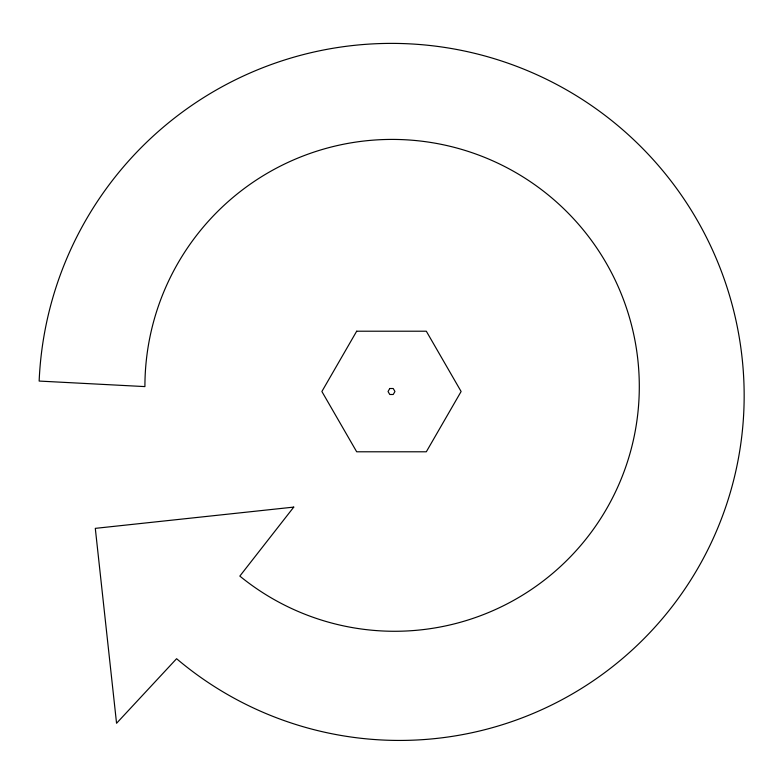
<?xml version="1.0" encoding="UTF-8"?>
<svg xmlns="http://www.w3.org/2000/svg" width="783" height="783" viewBox="0 0 783 783"><rect width="100%" height="100%" fill="white"/><g stroke="black" fill="none" stroke-linecap="round" stroke-linejoin="round"><path stroke-width="1.17" d="M356.686 331.209L321.882 391.5L356.686 451.791L426.314 451.791L461.118 391.5L426.314 331.209L356.686 331.209M389.777 388.505L388.045 391.5L389.777 394.495L393.223 394.495L394.955 391.5L393.223 388.505L389.777 388.505M293.762 507.1L239.833 576.092A244.678 244.678 0 0 0 639.3 386.596A247.193 247.193 0 0 0 392.107 139.413A247.193 247.193 0 0 0 144.914 386.596L39.15 381.067A352.673 352.673 0 0 1 391.5 43.388A352.673 352.673 0 0 1 743.85 381.067A344.716 344.716 0 0 1 176.586 658.709L116.559 723.277L95.301 528.359L293.762 507.1"/></g></svg>
